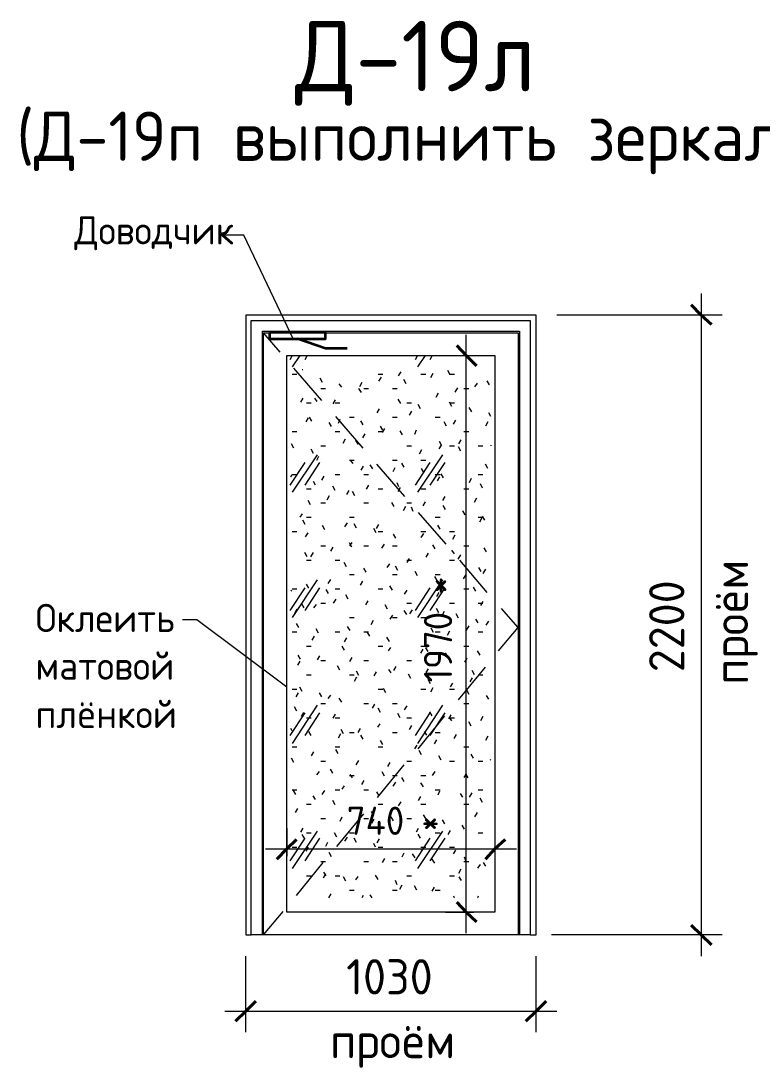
# Model space of a CAD drawing. Header units: millimetres. Extents: x -11345 to 411485, y -9810 to 73012.
# Drawn here: x -3338.9 to -3286.3, y 70280.1 to 70354 of the extents above; entities that cross this region are included whole.
import ezdxf

# ---------------------------------------------------------------- set-up
doc = ezdxf.new("R2010")
doc.units = ezdxf.units.MM
for name, color, linetype in [('PDF _Аннотация', 7, 'Continuous'), ('PDF _Двери', 7, 'Continuous'), ('PDF _Линии', 7, 'Continuous'), ('PDF _Размеры-50', 7, 'Continuous'), ('PDF _Текст', 7, 'Continuous'), ('PDF _Узлы', 7, 'Continuous')]:
    doc.layers.add(name, color=color, linetype=linetype)
doc.styles.add('PDF GOST Common', font='GOST_Common.ttf')

msp = doc.modelspace()

# ---------------------------------------------------------------- linework, layer by layer
at = {"layer": 'PDF _Аннотация', "lineweight": 9}
for points in [[(-3319.53894, 70331.29568), (-3323.09492, 70338.7463), (-3324.83057, 70338.7463)], [(-3320.04693, 70306.65783), (-3326.43923, 70311.44146), (-3327.45522, 70311.44146)]]:
    msp.add_lwpolyline(points, dxfattribs=at)
at = {"layer": 'PDF _Двери', "lineweight": 9}
for points in [[(-3322.96792, 70333.07367), (-3322.96792, 70289.0896), (-3322.58692, 70289.0896), (-3322.58692, 70332.69267), (-3302.77504, 70332.69267), (-3302.77504, 70289.0896), (-3302.35171, 70289.0896), (-3302.35171, 70333.07367)], [(-3322.58692, 70289.0896), (-3322.58692, 70332.69267), (-3302.77504, 70332.69267), (-3302.77504, 70289.0896), (-3303.53703, 70289.0896), (-3321.78259, 70289.0896)], [(-3321.69792, 70289.0896), (-3321.69792, 70331.80367), (-3303.6217, 70331.80367), (-3303.6217, 70289.0896)], [(-3320.04693, 70290.69826), (-3320.04693, 70330.19502), (-3305.27269, 70330.19502), (-3305.27269, 70290.69826)]]:
    msp.add_lwpolyline(points, close=True, dxfattribs=at)
for points in [[(-3321.78259, 70289.0896), (-3321.78259, 70331.93067), (-3303.53703, 70331.93067), (-3303.53703, 70289.0896)], [(-3320.5126, 70330.44902), (-3321.69792, 70331.80367)], [(-3319.66594, 70330.19502), (-3319.83527, 70329.89869)], [(-3319.11561, 70330.19502), (-3319.66594, 70329.39069)], [(-3318.60761, 70330.19502), (-3318.77694, 70329.89869)], [(-3310.77599, 70330.19502), (-3310.94532, 70329.89869)], [(-3310.22566, 70330.19502), (-3310.77599, 70329.39069)], [(-3309.71766, 70330.19502), (-3309.887, 70329.89869)], [(-3317.54928, 70327.02004), (-3319.53894, 70329.30602)], [(-3314.6283, 70323.63339), (-3316.57562, 70325.87704)], [(-3317.88795, 70323.16773), (-3319.66594, 70320.50074)], [(-3308.998, 70323.16773), (-3310.77599, 70320.50074)], [(-3318.77694, 70322.6174), (-3319.83527, 70321.00874)], [(-3317.71862, 70322.6174), (-3318.77694, 70321.00874)], [(-3311.66499, 70320.20441), (-3313.65464, 70322.4904)], [(-3309.887, 70322.6174), (-3310.94532, 70321.00874)], [(-3308.82867, 70322.6174), (-3309.887, 70321.00874)], [(-3308.744, 70316.81776), (-3310.69132, 70319.06142)], [(-3305.82302, 70313.38879), (-3307.77034, 70315.67477)], [(-3317.88795, 70314.27778), (-3319.66594, 70311.6108)], [(-3308.998, 70314.27778), (-3310.77599, 70311.6108)], [(-3318.77694, 70313.72745), (-3319.83527, 70312.11879)], [(-3317.71862, 70313.72745), (-3318.77694, 70312.11879)], [(-3309.887, 70313.72745), (-3310.94532, 70312.11879)], [(-3308.82867, 70313.72745), (-3309.887, 70312.11879)], [(-3305.01869, 70309.24014), (-3303.6217, 70310.89113), (-3304.80703, 70312.24579)], [(-3307.85501, 70305.76883), (-3305.95002, 70308.09715)], [(-3317.88795, 70305.38783), (-3319.66594, 70302.67852)], [(-3308.998, 70305.38783), (-3310.77599, 70302.67852)], [(-3318.77694, 70304.8375), (-3319.83527, 70303.22885)], [(-3317.71862, 70304.8375), (-3318.77694, 70303.22885)], [(-3309.887, 70304.8375), (-3310.94532, 70303.22885)], [(-3310.73366, 70302.29752), (-3308.82867, 70304.62584)], [(-3308.82867, 70304.8375), (-3309.887, 70303.22885)], [(-3313.61231, 70298.82621), (-3311.70732, 70301.15453)], [(-3316.49096, 70295.35489), (-3314.58597, 70297.68321)], [(-3317.88795, 70296.45555), (-3319.66594, 70293.78857)], [(-3308.998, 70296.45555), (-3310.77599, 70293.78857)], [(-3318.77694, 70295.94756), (-3319.83527, 70294.3389)], [(-3317.71862, 70295.94756), (-3318.77694, 70294.3389)], [(-3309.887, 70295.94756), (-3310.94532, 70294.3389)], [(-3308.82867, 70295.94756), (-3309.887, 70294.3389)], [(-3319.36961, 70291.88358), (-3317.46462, 70294.2119)], [(-3321.69792, 70289.0896), (-3320.30093, 70290.74059)]]:
    msp.add_lwpolyline(points, dxfattribs=at)
at = {"layer": 'PDF _Линии', "lineweight": 35}
msp.add_lwpolyline([(-3321.27459, 70331.84601), (-3321.27459, 70331.38034), (-3317.29528, 70331.38034), (-3317.29528, 70331.84601)], close=True, dxfattribs=at)
msp.add_lwpolyline([(-3315.77129, 70330.70301), (-3317.29528, 70330.70301), (-3319.28494, 70331.38034)], dxfattribs=at)
at = {"layer": 'PDF _Размеры-50', "lineweight": 20}
for points in [[(-3290.62545, 70334.59766), (-3290.62545, 70287.56561)], [(-3289.14379, 70333.07367), (-3290.62545, 70333.07367), (-3300.87005, 70333.07367)], [(-3307.30468, 70289.2166), (-3307.30468, 70331.67667)], [(-3308.78634, 70330.19502), (-3307.30468, 70330.19502), (-3306.79668, 70330.19502)], [(-3320.04693, 70296.66722), (-3320.04693, 70295.18556), (-3320.04693, 70294.67757)], [(-3305.27269, 70296.66722), (-3305.27269, 70295.18556), (-3305.27269, 70294.67757)], [(-3321.57093, 70295.18556), (-3303.7487, 70295.18556)], [(-3308.78634, 70290.69826), (-3307.30468, 70290.69826), (-3306.79668, 70290.69826)], [(-3289.14379, 70289.0896), (-3290.62545, 70289.0896), (-3301.25105, 70289.0896)], [(-3322.96792, 70282.18931), (-3322.96792, 70283.67097), (-3322.96792, 70287.56561)], [(-3302.35171, 70282.18931), (-3302.35171, 70283.67097), (-3302.35171, 70287.56561)], [(-3324.44957, 70283.67097), (-3300.87005, 70283.67097)]]:
    msp.add_lwpolyline(points, dxfattribs=at)
at = {"layer": 'PDF _Размеры-50', "lineweight": 40}
for points in [[(-3291.34511, 70333.79333), (-3290.62545, 70333.07367), (-3289.90578, 70332.39634)], [(-3306.58502, 70329.47535), (-3307.30468, 70330.19502), (-3307.98201, 70330.91468)], [(-3320.7666, 70294.4659), (-3320.04693, 70295.18556), (-3319.36961, 70295.86289)], [(-3305.95002, 70294.4659), (-3305.27269, 70295.18556), (-3304.55303, 70295.86289)], [(-3306.58502, 70290.02093), (-3307.30468, 70290.69826), (-3307.98201, 70291.41792)], [(-3291.34511, 70289.76693), (-3290.62545, 70289.0896), (-3289.90578, 70288.36994)], [(-3323.68758, 70282.9513), (-3322.96792, 70283.67097), (-3322.24825, 70284.39063)], [(-3303.07137, 70282.9513), (-3302.35171, 70283.67097), (-3301.63205, 70284.39063)]]:
    msp.add_lwpolyline(points, dxfattribs=at)
at = {"layer": 'PDF _Узлы', "lineweight": 9}
for points in [[(-3319.66594, 70328.88269), (-3319.32727, 70328.88269)], [(-3318.90394, 70329.17902), (-3318.94627, 70329.17902)], [(-3313.56997, 70328.88269), (-3313.23131, 70328.88269)], [(-3313.35831, 70328.67103), (-3313.52764, 70328.37469)], [(-3311.96132, 70329.05202), (-3312.13065, 70328.75569)], [(-3310.52199, 70328.88269), (-3310.18333, 70328.88269)], [(-3309.67533, 70328.92502), (-3309.84466, 70328.62869)], [(-3308.44767, 70328.84036), (-3308.617, 70329.13669)], [(-3308.49, 70328.88269), (-3308.15134, 70328.88269)], [(-3317.50695, 70328.29003), (-3317.67628, 70328.58636)], [(-3316.15229, 70327.95136), (-3316.32162, 70328.20536)], [(-3314.71297, 70328.29003), (-3314.8823, 70327.9937)], [(-3311.58032, 70328.20536), (-3311.74965, 70328.50169)], [(-3307.93967, 70327.90903), (-3308.10901, 70327.6127)], [(-3306.54268, 70328.2477), (-3306.71202, 70327.9937)], [(-3305.65369, 70328.1207), (-3305.82302, 70328.41703)], [(-3318.90394, 70327.18937), (-3319.07327, 70326.89304)], [(-3317.88795, 70326.93537), (-3318.05728, 70327.18937)], [(-3317.63395, 70327.8667), (-3317.29528, 70327.8667)], [(-3314.7553, 70327.57037), (-3314.92463, 70327.8667)], [(-3314.58597, 70327.8667), (-3314.2473, 70327.8667)], [(-3312.55398, 70327.8667), (-3312.21532, 70327.8667)], [(-3309.29433, 70327.52803), (-3309.46367, 70327.2317)], [(-3307.47401, 70327.8667), (-3307.13535, 70327.8667)], [(-3318.64994, 70326.8507), (-3318.31128, 70326.8507)], [(-3316.61796, 70327.06237), (-3316.78729, 70326.76604)], [(-3316.61796, 70326.8507), (-3316.27929, 70326.8507)], [(-3313.48531, 70326.42737), (-3313.65464, 70326.13104)], [(-3311.96132, 70326.80837), (-3312.13065, 70327.1047)], [(-3311.53799, 70326.8507), (-3311.19932, 70326.8507)], [(-3310.56433, 70326.42737), (-3310.73366, 70326.7237)], [(-3308.32067, 70326.59671), (-3308.49, 70326.89304)], [(-3308.49, 70326.8507), (-3308.15134, 70326.8507)], [(-3306.92368, 70326.21571), (-3307.09301, 70326.51204)], [(-3318.52294, 70325.79238), (-3318.69228, 70325.49605)], [(-3318.26895, 70325.53838), (-3318.43828, 70325.83471)], [(-3315.60196, 70325.83471), (-3315.2633, 70325.83471)], [(-3312.55398, 70325.83471), (-3312.21532, 70325.83471)], [(-3311.19932, 70326.25804), (-3311.36865, 70325.96171)], [(-3309.506, 70325.83471), (-3309.16733, 70325.83471)], [(-3305.56902, 70325.87704), (-3305.69602, 70326.13104)], [(-3316.87195, 70325.15738), (-3317.04129, 70325.45371)], [(-3316.27929, 70325.66538), (-3316.40629, 70325.36905)], [(-3314.6283, 70325.28438), (-3314.79763, 70325.58071)], [(-3313.23131, 70324.90338), (-3313.40064, 70325.19971)], [(-3313.10431, 70325.03038), (-3313.27364, 70324.73405)], [(-3308.70167, 70325.19971), (-3308.871, 70325.49605)], [(-3308.06667, 70325.62304), (-3308.23601, 70325.32671)], [(-3305.78069, 70325.49605), (-3305.95002, 70325.19971)], [(-3319.66594, 70324.81872), (-3319.32727, 70324.81872)], [(-3316.61796, 70324.81872), (-3316.27929, 70324.81872)], [(-3315.89829, 70324.26839), (-3316.06763, 70323.97205)], [(-3314.5013, 70324.64938), (-3314.67063, 70324.35305)], [(-3313.56997, 70324.81872), (-3313.23131, 70324.81872)], [(-3311.83432, 70324.56472), (-3312.00365, 70324.86105)], [(-3310.86066, 70324.90338), (-3310.98766, 70324.60705)], [(-3307.68568, 70324.22605), (-3307.85501, 70323.92972)], [(-3307.47401, 70324.81872), (-3307.13535, 70324.81872)], [(-3319.53894, 70323.63339), (-3319.70827, 70323.92972)], [(-3318.14195, 70323.25239), (-3318.31128, 70323.54872)], [(-3317.63395, 70323.80272), (-3317.29528, 70323.80272)], [(-3314.96697, 70323.88739), (-3315.1363, 70324.18372)], [(-3311.53799, 70323.80272), (-3311.19932, 70323.80272)], [(-3310.47966, 70323.50639), (-3310.64899, 70323.21006)], [(-3309.08267, 70323.84506), (-3309.252, 70323.59106)], [(-3309.04033, 70323.80272), (-3309.20967, 70324.09905)], [(-3308.49, 70323.80272), (-3308.15134, 70323.80272)], [(-3307.68568, 70323.42172), (-3307.85501, 70323.71806)], [(-3306.45802, 70323.80272), (-3306.11935, 70323.80272)], [(-3305.56902, 70323.84506), (-3305.56902, 70323.84506)], [(-3305.56902, 70323.84506), (-3305.56902, 70323.80272)], [(-3317.80328, 70323.04073), (-3317.93028, 70322.7444)], [(-3315.60196, 70322.78673), (-3315.2633, 70322.78673)], [(-3315.34796, 70322.53273), (-3315.5173, 70322.78673)], [(-3312.55398, 70322.78673), (-3312.21532, 70322.78673)], [(-3310.52199, 70322.78673), (-3310.18333, 70322.78673)], [(-3314.6283, 70322.3634), (-3314.79763, 70322.06707)], [(-3313.95097, 70322.15173), (-3314.1203, 70322.44806)], [(-3312.38465, 70322.2364), (-3312.51165, 70321.94007)], [(-3311.70732, 70322.27873), (-3311.87665, 70322.57506)], [(-3310.31033, 70321.89773), (-3310.47966, 70322.19407)], [(-3305.78069, 70322.19407), (-3305.95002, 70322.4904)], [(-3319.7506, 70321.6014), (-3319.66594, 70321.77073), (-3319.32727, 70321.77073)], [(-3318.01495, 70321.00874), (-3318.14195, 70321.26274)], [(-3317.42228, 70321.64374), (-3317.59162, 70321.3474)], [(-3316.61796, 70321.77073), (-3316.27929, 70321.77073)], [(-3314.58597, 70321.77073), (-3314.2473, 70321.77073)], [(-3309.506, 70321.77073), (-3309.16733, 70321.77073)], [(-3309.20967, 70321.6014), (-3309.379, 70321.30507)], [(-3308.91334, 70321.51674), (-3309.08267, 70321.81307)], [(-3306.96601, 70321.4744), (-3307.09301, 70321.17807)], [(-3306.45802, 70321.77073), (-3306.11935, 70321.77073)], [(-3318.64994, 70320.75474), (-3318.31128, 70320.75474)], [(-3316.61796, 70320.62774), (-3316.78729, 70320.92407)], [(-3315.64429, 70320.62774), (-3315.81363, 70320.33141)], [(-3315.22096, 70320.24674), (-3315.3903, 70320.54308)], [(-3314.2473, 70321.00874), (-3314.41664, 70320.71241)], [(-3313.56997, 70320.75474), (-3313.23131, 70320.75474)], [(-3312.08832, 70320.88174), (-3312.21532, 70321.17807)], [(-3312.00365, 70320.83941), (-3312.17298, 70320.54308)], [(-3310.52199, 70320.75474), (-3310.18333, 70320.75474)], [(-3307.47401, 70320.75474), (-3307.13535, 70320.75474)], [(-3306.16169, 70320.79707), (-3306.28868, 70321.09341)], [(-3318.35361, 70319.61175), (-3318.52294, 70319.90808)], [(-3317.04129, 70320.24674), (-3317.21062, 70319.95041)], [(-3312.42698, 70319.48475), (-3312.59631, 70319.78108)], [(-3310.22566, 70319.82341), (-3310.39499, 70319.52708)], [(-3308.82867, 70320.20441), (-3308.998, 70319.90808)], [(-3306.58502, 70320.07741), (-3306.75435, 70319.78108)], [(-3317.63395, 70319.73875), (-3317.29528, 70319.73875)], [(-3314.58597, 70319.73875), (-3314.2473, 70319.73875)], [(-3311.62265, 70319.48475), (-3311.79198, 70319.18842)], [(-3311.53799, 70319.73875), (-3311.19932, 70319.73875)], [(-3311.07232, 70319.14608), (-3311.19932, 70319.44242)], [(-3308.78634, 70319.27308), (-3308.95567, 70319.56941)], [(-3307.38934, 70318.89209), (-3307.55868, 70319.18842)], [(-3318.94627, 70318.97675), (-3319.11561, 70318.72275)], [(-3318.73461, 70318.21476), (-3318.90394, 70318.51109)], [(-3318.64994, 70318.72275), (-3318.31128, 70318.72275)], [(-3315.77129, 70318.34176), (-3315.94063, 70318.04542)], [(-3315.60196, 70318.72275), (-3315.2633, 70318.72275)], [(-3309.506, 70318.72275), (-3309.16733, 70318.72275)], [(-3306.45802, 70318.72275), (-3306.11935, 70318.72275)], [(-3306.20402, 70318.68042), (-3306.37335, 70318.38409)], [(-3305.99235, 70318.51109), (-3306.16169, 70318.80742)], [(-3319.66594, 70317.70676), (-3319.32727, 70317.70676)], [(-3318.56528, 70317.62209), (-3318.73461, 70317.32576)], [(-3317.33762, 70317.83376), (-3317.50695, 70318.13009)], [(-3315.09396, 70317.96076), (-3315.2633, 70318.25709)], [(-3313.69697, 70317.62209), (-3313.86631, 70317.91842)], [(-3313.52764, 70318.21476), (-3313.69697, 70317.91842)], [(-3313.56997, 70317.70676), (-3313.23131, 70317.70676)], [(-3310.52199, 70317.70676), (-3310.18333, 70317.70676)], [(-3310.35266, 70317.57976), (-3310.52199, 70317.28343)], [(-3309.16733, 70317.87609), (-3309.33667, 70318.17242)], [(-3308.49, 70317.70676), (-3308.15134, 70317.70676)], [(-3315.43263, 70316.94476), (-3315.60196, 70316.69077)], [(-3315.43263, 70316.6061), (-3315.60196, 70316.90243)], [(-3312.29998, 70317.2411), (-3312.46931, 70317.53743)], [(-3308.10901, 70317.45276), (-3308.27834, 70317.15643)], [(-3318.60761, 70315.92877), (-3318.77694, 70316.2251)], [(-3318.18428, 70316.2251), (-3318.35361, 70315.92877)], [(-3317.63395, 70316.69077), (-3317.29528, 70316.69077)], [(-3316.78729, 70316.6061), (-3316.95662, 70316.30977)], [(-3314.58597, 70316.69077), (-3314.2473, 70316.69077)], [(-3313.14664, 70316.81776), (-3313.31598, 70316.52143)], [(-3312.55398, 70316.69077), (-3312.21532, 70316.69077)], [(-3310.014, 70316.18277), (-3310.18333, 70315.88644)], [(-3309.506, 70316.4791), (-3309.67533, 70316.77543)], [(-3308.15134, 70316.14044), (-3308.32067, 70316.39443)], [(-3307.47401, 70316.69077), (-3307.13535, 70316.69077)], [(-3305.86535, 70316.26743), (-3306.03469, 70316.56377)], [(-3318.64994, 70315.67477), (-3318.31128, 70315.67477)], [(-3316.61796, 70315.67477), (-3316.27929, 70315.67477)], [(-3315.81363, 70315.20911), (-3315.98296, 70315.50544)], [(-3312.76565, 70315.42077), (-3312.93498, 70315.16677)], [(-3311.36865, 70315.80177), (-3311.53799, 70315.50544)], [(-3311.53799, 70315.67477), (-3311.19932, 70315.67477)], [(-3308.49, 70315.67477), (-3308.15134, 70315.67477)], [(-3307.72801, 70316.05577), (-3307.89734, 70315.75944)], [(-3315.60196, 70314.65878), (-3315.2633, 70314.65878)], [(-3314.41664, 70314.82811), (-3314.58597, 70315.12444)], [(-3312.55398, 70314.65878), (-3312.21532, 70314.65878)], [(-3312.17298, 70314.95511), (-3312.34231, 70315.25144)], [(-3310.77599, 70314.57411), (-3310.94532, 70314.87044)], [(-3309.506, 70314.65878), (-3309.16733, 70314.65878)], [(-3307.34701, 70314.65878), (-3307.51634, 70314.36245)], [(-3306.24635, 70314.87044), (-3306.41568, 70315.16677)], [(-3305.95002, 70315.03978), (-3306.11935, 70314.74344)], [(-3318.48061, 70313.68512), (-3318.64994, 70313.98145)], [(-3316.95662, 70314.32011), (-3317.12595, 70314.02378)], [(-3314.67063, 70314.19311), (-3314.83997, 70313.89678)], [(-3309.379, 70314.23545), (-3309.54833, 70314.53178)], [(-3319.70827, 70313.55812), (-3319.7506, 70313.47345)], [(-3319.66594, 70313.64278), (-3319.32727, 70313.64278)], [(-3317.08362, 70313.30412), (-3317.25295, 70313.60045)], [(-3316.61796, 70313.64278), (-3316.27929, 70313.64278)], [(-3315.68663, 70312.92312), (-3315.85596, 70313.21945)], [(-3313.56997, 70313.64278), (-3313.23131, 70313.64278)], [(-3312.55398, 70313.55812), (-3312.72331, 70313.85445)], [(-3311.53799, 70313.55812), (-3311.70732, 70313.26179)], [(-3309.252, 70313.38879), (-3309.42133, 70313.09245)], [(-3307.47401, 70313.64278), (-3307.13535, 70313.64278)], [(-3306.62735, 70313.47345), (-3306.79668, 70313.76978)], [(-3318.81928, 70312.28813), (-3318.98861, 70312.58446)], [(-3317.97261, 70312.54212), (-3318.14195, 70312.28813)], [(-3317.63395, 70312.62679), (-3317.29528, 70312.62679)], [(-3316.57562, 70312.92312), (-3316.74495, 70312.62679)], [(-3314.28964, 70312.79612), (-3314.45897, 70312.49979)], [(-3312.89264, 70312.20346), (-3313.06198, 70312.49979)], [(-3311.53799, 70312.62679), (-3311.19932, 70312.62679)], [(-3308.49, 70312.62679), (-3308.15134, 70312.62679)], [(-3306.45802, 70312.62679), (-3306.11935, 70312.62679)], [(-3306.11935, 70312.75379), (-3306.28868, 70312.45746)], [(-3319.32727, 70312.20346), (-3319.4966, 70311.90713)], [(-3312.55398, 70311.78013), (-3312.72331, 70311.4838)], [(-3311.53799, 70311.82246), (-3311.70732, 70312.11879)], [(-3311.15699, 70312.16113), (-3311.32632, 70311.86479)], [(-3309.252, 70311.94946), (-3309.42133, 70312.24579)], [(-3308.871, 70312.03413), (-3309.04033, 70311.7378)], [(-3307.85501, 70311.56846), (-3308.02434, 70311.86479)], [(-3319.20027, 70310.89113), (-3319.36961, 70311.18747)], [(-3315.55963, 70310.67947), (-3315.72896, 70310.9758)], [(-3315.60196, 70311.6108), (-3315.2633, 70311.6108)], [(-3313.90864, 70311.39913), (-3314.07797, 70311.1028)], [(-3312.55398, 70311.6108), (-3312.21532, 70311.6108)], [(-3310.52199, 70311.6108), (-3310.18333, 70311.6108)], [(-3307.13535, 70311.01813), (-3307.30468, 70310.7218)], [(-3306.45802, 70311.2298), (-3306.62735, 70311.4838)], [(-3305.73835, 70311.3568), (-3305.90769, 70311.06047)], [(-3319.66594, 70310.5948), (-3319.32727, 70310.5948)], [(-3318.09961, 70310.29847), (-3318.26895, 70310.00214)], [(-3317.80328, 70310.51014), (-3317.97261, 70310.80647)], [(-3316.61796, 70310.5948), (-3316.27929, 70310.5948)], [(-3314.58597, 70310.5948), (-3314.2473, 70310.5948)], [(-3314.16264, 70310.29847), (-3314.33197, 70310.5948)], [(-3312.76565, 70309.91747), (-3312.93498, 70310.2138)], [(-3309.633, 70310.55247), (-3309.80233, 70310.8488)], [(-3309.506, 70310.5948), (-3309.16733, 70310.5948)], [(-3308.49, 70310.63714), (-3308.65934, 70310.3408)], [(-3306.45802, 70310.5948), (-3306.11935, 70310.5948)], [(-3318.64994, 70309.57881), (-3318.31128, 70309.57881)], [(-3315.94063, 70309.28248), (-3316.10996, 70309.57881)], [(-3315.81363, 70310.17147), (-3315.98296, 70309.87514)], [(-3313.56997, 70309.57881), (-3313.23131, 70309.57881)], [(-3312.68098, 70309.49414), (-3312.85031, 70309.24014)], [(-3310.52199, 70309.57881), (-3310.18333, 70309.57881)], [(-3310.014, 70309.19781), (-3310.18333, 70309.45181)], [(-3307.47401, 70309.57881), (-3307.13535, 70309.57881)], [(-3319.07327, 70308.64748), (-3319.24261, 70308.94381)], [(-3317.71862, 70308.90148), (-3317.88795, 70308.60515)], [(-3315.43263, 70308.77448), (-3315.60196, 70308.47815)], [(-3310.39499, 70309.36714), (-3310.56433, 70309.07081)], [(-3308.617, 70308.81681), (-3308.78634, 70309.11314)], [(-3307.26235, 70308.73215), (-3307.43168, 70308.43582)], [(-3306.33102, 70308.94381), (-3306.50035, 70309.24014)], [(-3319.11561, 70308.52048), (-3319.28494, 70308.22415)], [(-3317.63395, 70308.56281), (-3317.29528, 70308.56281)], [(-3316.27929, 70307.88549), (-3316.44862, 70308.18182)], [(-3314.58597, 70308.56281), (-3314.2473, 70308.56281)], [(-3312.29998, 70308.13948), (-3312.46931, 70307.84315)], [(-3311.53799, 70308.56281), (-3311.19932, 70308.56281)], [(-3310.014, 70307.97015), (-3310.18333, 70307.71615)], [(-3318.64994, 70307.54682), (-3318.31128, 70307.54682)], [(-3315.60196, 70307.54682), (-3315.2633, 70307.54682)], [(-3315.09396, 70307.37749), (-3315.2633, 70307.08116)], [(-3314.92463, 70307.50449), (-3315.09396, 70307.80082)], [(-3313.69697, 70307.75849), (-3313.86631, 70307.46215)], [(-3312.63865, 70307.67382), (-3312.80798, 70307.92782)], [(-3311.24165, 70307.29282), (-3311.41099, 70307.58915)], [(-3309.506, 70307.54682), (-3309.16733, 70307.54682)], [(-3306.88135, 70307.33516), (-3307.05068, 70307.03882)], [(-3306.71202, 70307.54682), (-3306.88135, 70307.84315)], [(-3306.45802, 70307.54682), (-3306.11935, 70307.54682)], [(-3319.66594, 70306.53083), (-3319.32727, 70306.53083)], [(-3318.94627, 70306.36149), (-3319.11561, 70306.65783)], [(-3313.56997, 70306.53083), (-3313.23131, 70306.53083)], [(-3313.01964, 70306.27683), (-3313.18898, 70306.57316)], [(-3310.52199, 70306.53083), (-3310.18333, 70306.53083)], [(-3309.84466, 70306.91182), (-3310.014, 70307.20816)], [(-3309.67533, 70306.61549), (-3309.84466, 70306.31916)], [(-3308.49, 70306.53083), (-3308.15134, 70306.53083)], [(-3308.27834, 70306.95416), (-3308.44767, 70306.70016)], [(-3319.24261, 70306.27683), (-3319.41194, 70305.9805)], [(-3317.54928, 70305.9805), (-3317.71862, 70306.27683)], [(-3316.95662, 70306.1075), (-3317.12595, 70305.8535)], [(-3316.15229, 70305.5995), (-3316.32162, 70305.89583)], [(-3307.09301, 70306.14983), (-3307.26235, 70306.44616)], [(-3305.69602, 70305.81116), (-3305.86535, 70306.06516)], [(-3319.32727, 70304.9645), (-3319.4966, 70305.26083)], [(-3317.63395, 70305.51483), (-3317.29528, 70305.51483)], [(-3314.58597, 70305.51483), (-3314.2473, 70305.51483)], [(-3313.82397, 70305.4725), (-3313.9933, 70305.17617)], [(-3313.40064, 70304.87984), (-3313.56997, 70305.17617)], [(-3312.55398, 70305.51483), (-3312.21532, 70305.51483)], [(-3311.53799, 70305.3455), (-3311.70732, 70305.04917)], [(-3307.47401, 70305.51483), (-3307.13535, 70305.51483)], [(-3318.86161, 70304.87984), (-3319.03094, 70304.58351)], [(-3318.64994, 70304.49884), (-3318.31128, 70304.49884)], [(-3316.61796, 70304.75284), (-3316.78729, 70304.45651)], [(-3316.61796, 70304.49884), (-3316.27929, 70304.49884)], [(-3312.00365, 70304.49884), (-3312.17298, 70304.79517)], [(-3311.53799, 70304.49884), (-3311.19932, 70304.49884)], [(-3309.71766, 70304.62584), (-3309.887, 70304.92217)], [(-3308.40534, 70304.7105), (-3308.57467, 70304.41417)], [(-3308.32067, 70304.28717), (-3308.49, 70304.54117)], [(-3308.49, 70304.49884), (-3308.15134, 70304.49884)], [(-3306.11935, 70304.58351), (-3306.28868, 70304.28717)], [(-3319.66594, 70303.56751), (-3319.7506, 70303.73684)], [(-3316.02529, 70303.35585), (-3316.19462, 70303.65218)], [(-3314.83997, 70303.73684), (-3315.0093, 70303.44051)], [(-3313.44297, 70304.07551), (-3313.61231, 70303.82151)], [(-3311.19932, 70303.94851), (-3311.36865, 70303.65218)], [(-3306.96601, 70303.90618), (-3307.13535, 70304.20251)], [(-3318.31128, 70303.22885), (-3318.48061, 70303.52518)], [(-3316.23696, 70303.35585), (-3316.40629, 70303.05951)], [(-3315.60196, 70303.44051), (-3315.2633, 70303.44051)], [(-3314.6283, 70302.97485), (-3314.79763, 70303.27118)], [(-3313.23131, 70302.59385), (-3313.40064, 70302.89018)], [(-3312.55398, 70303.44051), (-3312.21532, 70303.44051)], [(-3310.09866, 70303.27118), (-3310.26799, 70303.52518)], [(-3309.42133, 70302.93252), (-3309.59066, 70302.63618)], [(-3309.506, 70303.44051), (-3309.16733, 70303.44051)], [(-3308.02434, 70303.31351), (-3308.19367, 70303.01718)], [(-3305.78069, 70303.18651), (-3305.95002, 70302.89018)], [(-3319.66594, 70302.42452), (-3319.32727, 70302.42452)], [(-3318.14195, 70302.08585), (-3318.31128, 70301.78952)], [(-3316.61796, 70302.42452), (-3316.27929, 70302.42452)], [(-3316.40629, 70301.95885), (-3316.57562, 70302.25519)], [(-3313.56997, 70302.42452), (-3313.23131, 70302.42452)], [(-3310.81832, 70302.55152), (-3310.98766, 70302.29752)], [(-3310.47966, 70301.87419), (-3310.64899, 70302.17052)], [(-3307.47401, 70302.42452), (-3307.13535, 70302.42452)], [(-3319.53894, 70301.32386), (-3319.70827, 70301.62019)], [(-3317.63395, 70301.40852), (-3317.29528, 70301.40852)], [(-3314.96697, 70301.45086), (-3315.1363, 70301.15453)], [(-3312.72331, 70301.32386), (-3312.89264, 70301.02753)], [(-3311.53799, 70301.40852), (-3311.19932, 70301.40852)], [(-3309.08267, 70301.49319), (-3309.252, 70301.78952)], [(-3308.49, 70301.40852), (-3308.15134, 70301.40852)], [(-3306.79668, 70301.62019), (-3306.96601, 70301.91652)], [(-3306.45802, 70301.40852), (-3306.11935, 70301.40852)], [(-3305.56902, 70301.49319), (-3305.61136, 70301.53552)], [(-3305.56902, 70301.49319), (-3305.56902, 70301.49319)], [(-3317.76095, 70300.68886), (-3317.93028, 70300.43486)], [(-3316.78729, 70300.56186), (-3316.95662, 70300.85819)], [(-3313.10431, 70300.3502), (-3313.27364, 70300.64653)], [(-3309.54833, 70300.68886), (-3309.71766, 70300.39253)], [(-3315.60196, 70300.39253), (-3315.2633, 70300.39253)], [(-3315.3903, 70300.2232), (-3315.55963, 70300.4772)], [(-3314.58597, 70300.05387), (-3314.7553, 70299.75753)], [(-3312.55398, 70300.39253), (-3312.21532, 70300.39253)], [(-3312.34231, 70299.92687), (-3312.51165, 70299.63054)], [(-3311.70732, 70299.9692), (-3311.87665, 70300.26553)], [(-3310.52199, 70300.39253), (-3310.18333, 70300.39253)], [(-3310.35266, 70299.5882), (-3310.52199, 70299.88453)], [(-3307.30468, 70300.51953), (-3307.47401, 70300.26553)], [(-3307.17768, 70300.2232), (-3307.34701, 70300.51953)], [(-3319.66594, 70299.37654), (-3319.32727, 70299.37654)], [(-3319.41194, 70299.03787), (-3319.58127, 70299.3342)], [(-3317.37995, 70299.3342), (-3317.54928, 70299.03787)], [(-3316.61796, 70299.37654), (-3316.27929, 70299.37654)], [(-3315.98296, 70299.67287), (-3316.15229, 70299.41887)], [(-3314.58597, 70299.37654), (-3314.2473, 70299.37654)], [(-3313.48531, 70298.95321), (-3313.65464, 70299.24954)], [(-3309.506, 70299.37654), (-3309.16733, 70299.37654)], [(-3309.20967, 70299.29187), (-3309.33667, 70298.99554)], [(-3307.55868, 70298.86854), (-3307.72801, 70299.12254)], [(-3306.92368, 70299.16487), (-3307.09301, 70298.86854)], [(-3306.45802, 70299.37654), (-3306.11935, 70299.37654)], [(-3318.01495, 70298.69921), (-3318.18428, 70298.95321)], [(-3316.61796, 70298.31821), (-3316.78729, 70298.61454)], [(-3311.96132, 70298.52988), (-3312.13065, 70298.23354)], [(-3310.56433, 70298.91087), (-3310.73366, 70298.61454)], [(-3306.16169, 70298.48754), (-3306.33102, 70298.78387)], [(-3319.28494, 70298.06421), (-3319.45427, 70297.76788)], [(-3318.64994, 70298.36054), (-3318.31128, 70298.36054)], [(-3313.86631, 70297.55621), (-3314.03564, 70297.85255)], [(-3313.56997, 70298.36054), (-3313.23131, 70298.36054)], [(-3310.52199, 70298.36054), (-3310.18333, 70298.36054)], [(-3307.47401, 70298.36054), (-3307.13535, 70298.36054)], [(-3306.54268, 70297.76788), (-3306.71202, 70297.47155)], [(-3317.63395, 70297.34455), (-3317.29528, 70297.34455)], [(-3316.15229, 70297.42922), (-3316.27929, 70297.13288)], [(-3314.58597, 70297.34455), (-3314.2473, 70297.34455)], [(-3313.86631, 70297.30222), (-3314.03564, 70297.00588)], [(-3312.46931, 70297.17522), (-3312.63865, 70297.47155)], [(-3311.53799, 70297.34455), (-3311.19932, 70297.34455)], [(-3310.18333, 70297.34455), (-3310.35266, 70297.59855)], [(-3308.82867, 70296.96355), (-3308.998, 70297.25988)], [(-3318.90394, 70296.66722), (-3319.07327, 70296.37089)], [(-3318.77694, 70295.90522), (-3318.94627, 70296.20156)], [(-3318.64994, 70296.32856), (-3318.31128, 70296.32856)], [(-3316.49096, 70296.03222), (-3316.66029, 70296.32856)], [(-3315.60196, 70296.32856), (-3315.2633, 70296.32856)], [(-3310.73366, 70296.62489), (-3310.86066, 70296.37089)], [(-3310.56433, 70295.94756), (-3310.73366, 70296.24389)], [(-3309.506, 70296.32856), (-3309.16733, 70296.32856)], [(-3308.44767, 70296.49789), (-3308.617, 70296.20156)], [(-3307.43168, 70296.58255), (-3307.60101, 70296.87889)], [(-3306.45802, 70296.32856), (-3306.11935, 70296.32856)], [(-3317.16829, 70295.65123), (-3317.29528, 70295.35489)], [(-3315.77129, 70296.03222), (-3315.94063, 70295.73589)], [(-3315.09396, 70295.65123), (-3315.2633, 70295.94756)], [(-3313.73931, 70295.31256), (-3313.86631, 70295.56656)], [(-3313.48531, 70295.90522), (-3313.65464, 70295.60889)], [(-3319.66594, 70295.31256), (-3319.32727, 70295.31256)], [(-3318.52294, 70295.31256), (-3318.69228, 70295.01623)], [(-3316.87195, 70294.63523), (-3317.04129, 70294.93156)], [(-3313.56997, 70295.31256), (-3313.23131, 70295.31256)], [(-3311.74965, 70294.88923), (-3311.87665, 70294.5929)], [(-3310.94532, 70294.55057), (-3311.11466, 70294.8469)], [(-3310.52199, 70295.31256), (-3310.18333, 70295.31256)], [(-3310.35266, 70295.27023), (-3310.52199, 70294.9739)], [(-3308.49, 70295.31256), (-3308.15134, 70295.31256)], [(-3308.06667, 70295.1009), (-3308.23601, 70294.8469)], [(-3317.63395, 70294.29657), (-3317.29528, 70294.29657)], [(-3314.58597, 70294.29657), (-3314.2473, 70294.29657)], [(-3313.10431, 70294.50823), (-3313.27364, 70294.2119)], [(-3312.55398, 70294.29657), (-3312.21532, 70294.29657)], [(-3309.54833, 70294.16957), (-3309.71766, 70294.4659)], [(-3307.47401, 70294.29657), (-3307.13535, 70294.29657)], [(-3307.30468, 70294.29657), (-3307.43168, 70294.5929)], [(-3306.33102, 70294.0849), (-3306.50035, 70293.8309)], [(-3305.90769, 70293.9579), (-3306.07702, 70294.2119)], [(-3318.64994, 70293.28057), (-3318.31128, 70293.28057)], [(-3317.29528, 70293.40757), (-3317.46462, 70293.11124)], [(-3317.25295, 70293.28057), (-3317.42228, 70293.53457)], [(-3316.61796, 70293.28057), (-3316.27929, 70293.28057)], [(-3315.85596, 70292.89958), (-3316.02529, 70293.19591)], [(-3315.0093, 70293.23824), (-3315.17863, 70292.98424)], [(-3313.56997, 70293.02658), (-3313.73931, 70293.32291)], [(-3311.53799, 70293.28057), (-3311.19932, 70293.28057)], [(-3308.49, 70293.28057), (-3308.15134, 70293.28057)], [(-3307.68568, 70293.74624), (-3307.85501, 70293.44991)], [(-3307.64334, 70292.94191), (-3307.81268, 70293.19591)], [(-3312.21532, 70292.64558), (-3312.34231, 70292.94191)], [(-3311.87665, 70292.60324), (-3312.04598, 70292.30691)], [(-3310.81832, 70292.26458), (-3310.98766, 70292.56091)], [(-3309.59066, 70292.47625), (-3309.76, 70292.17991)], [(-3316.91429, 70292.01058), (-3317.08362, 70291.71425)], [(-3315.60196, 70292.26458), (-3315.2633, 70292.26458)], [(-3314.6283, 70291.88358), (-3314.71297, 70291.71425)], [(-3313.9933, 70291.71425), (-3314.1203, 70291.92592)], [(-3312.55398, 70292.26458), (-3312.21532, 70292.26458)], [(-3309.506, 70292.26458), (-3309.16733, 70292.26458)], [(-3308.15134, 70291.71425), (-3308.19367, 70291.84125)], [(-3306.45802, 70291.84125), (-3306.50035, 70291.71425)]]:
    msp.add_lwpolyline(points, dxfattribs=at)

# ---------------------------------------------------------------- texts
at = {"layer": 'PDF _Текст', "attachment_point": 4, "style": 'PDF GOST Common'}
for s, insert, char_height in [('Д-19л', (-3319.47176, 70350.94515), 5.000114), ('(Д-19п выполнить зеркально)', (-3339.24208, 70345.29502), 3.5000872), ('Доводчик', (-3335.1356, 70338.88346), 2.001208), ('Оклеить', (-3337.88738, 70311.57754), 2.001208), ('матовой', (-3337.88738, 70308.19073), 2.001208), ('плёнкой', (-3337.88738, 70304.76162), 2.001208), ('740 *', (-3315.78861, 70297.1837), 2.001208), ('1030', (-3315.83094, 70286.11279), 2.501511), ('проём', (-3316.97398, 70281.24429), 2.501511)]:
    msp.add_mtext(s, dxfattribs=dict(at, insert=insert, char_height=char_height))
at = {"layer": 'PDF _Текст', "attachment_point": 4, "rotation": 90, "style": 'PDF GOST Common'}
for s, insert, char_height in [('проём', (-3288.2057, 70306.83747), 2.501511), ('1970 *', (-3309.30997, 70307.0068), 2.001208), ('2200', (-3293.07418, 70307.72651), 2.501511)]:
    msp.add_mtext(s, dxfattribs=dict(at, insert=insert, char_height=char_height))

doc.saveas('drawing.dxf')
